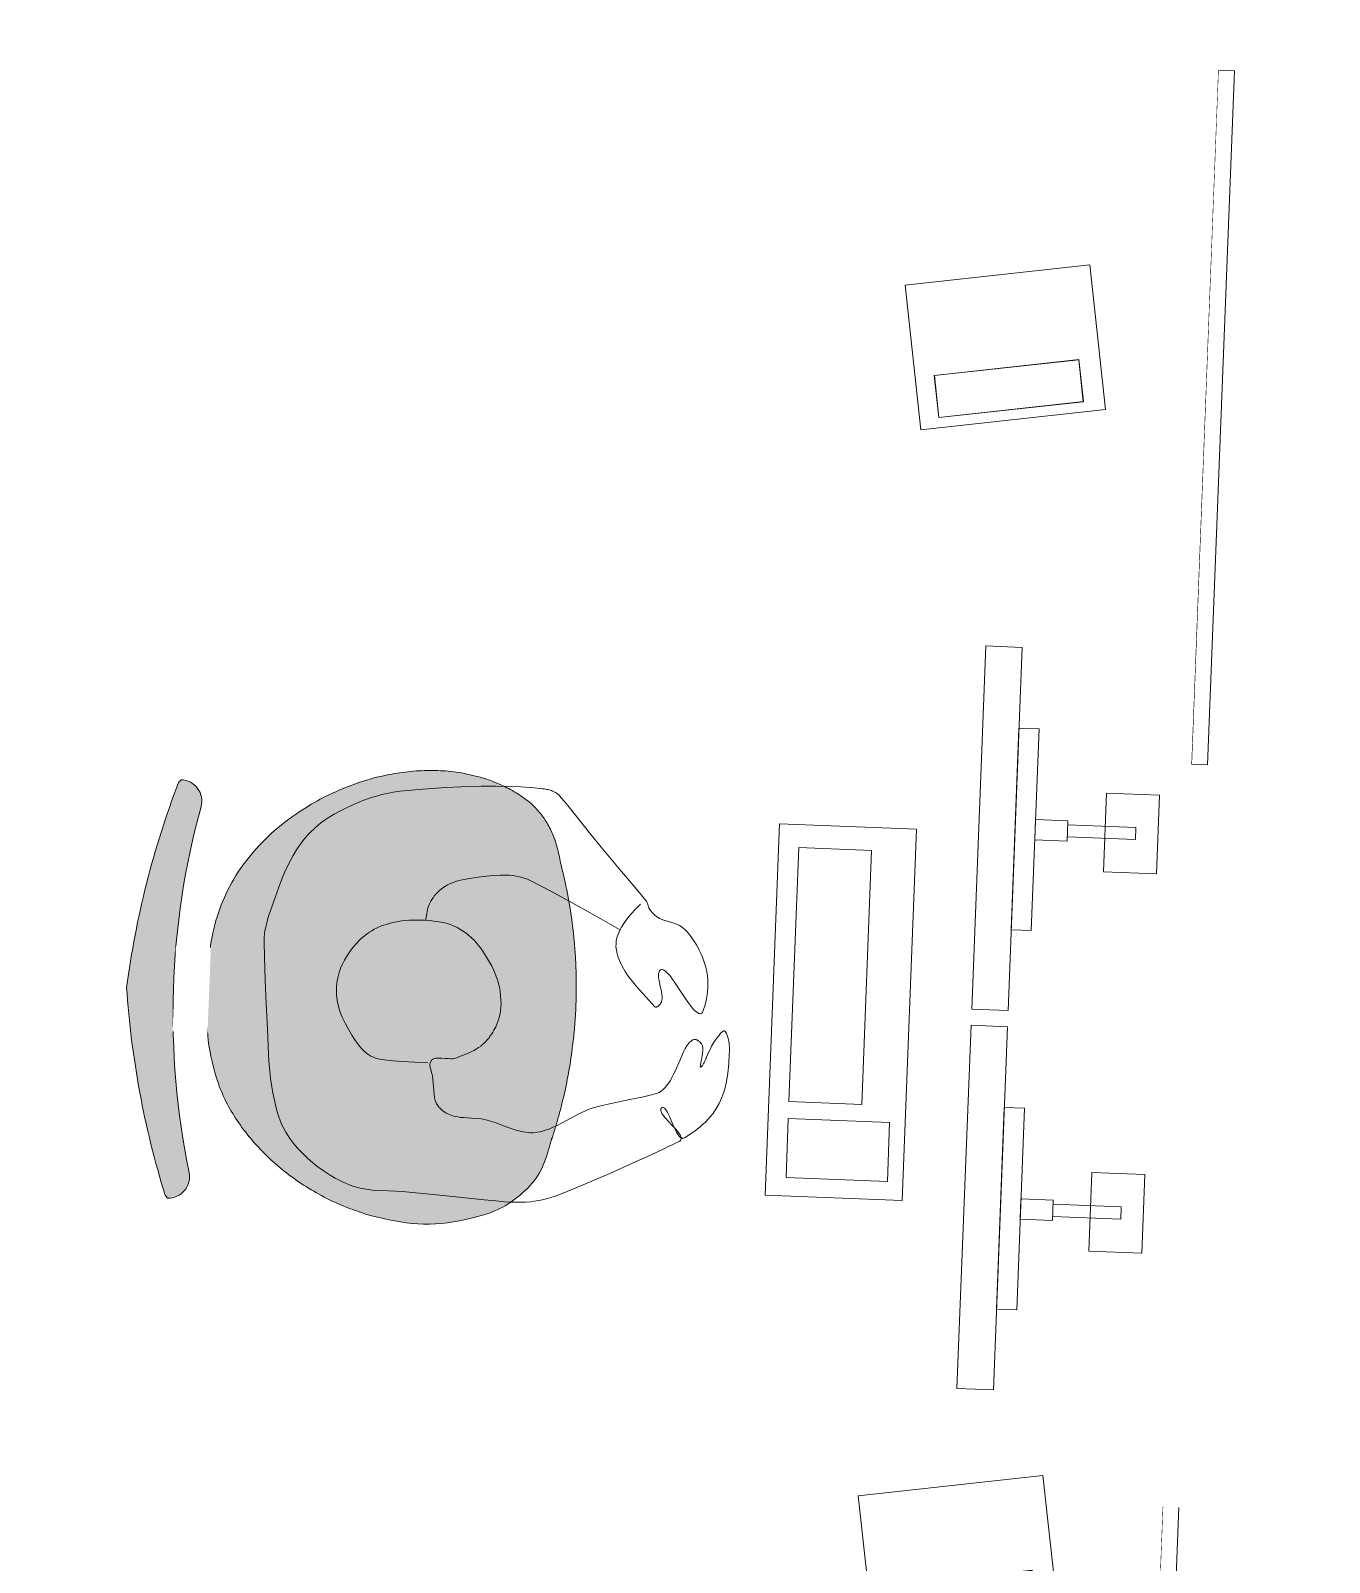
# Model space of a CAD drawing. Header units: millimetres. Extents: x 32078 to 83548, y -4690 to 56252.
# Drawn here: x 55253 to 56861, y 15694 to 17590 of the extents above; entities that cross this region are included whole.
import ezdxf

# ---------------------------------------------------------------- set-up
doc = ezdxf.new("R2010")
doc.units = ezdxf.units.MM
doc.header["$MEASUREMENT"] = 0
for name, color, linetype, lineweight in [('FURN-FILE', 211, 'Continuous', 0), ('FURN-STOR', 213, 'Continuous', 0), ('FURN-WKST', 42, 'Continuous', 13), ('FURN-WKST-SCRN', 92, 'Continuous', 13)]:
    doc.layers.add(name, color=color, linetype=linetype, lineweight=lineweight)

# ---------------------------------------------------------------- blocks, each defined once
blk = doc.blocks.new('*U346')
at = {"color": 0, "linetype": 'ByBlock', "lineweight": -2}
blk.add_wipeout([(-903.2, -65.2), (-887.7, 334.5), (910.9, 265), (895.5, -134.7)], dxfattribs=at)
at = {"color": 0, "linetype": 'ByBlock', "lineweight": -2, "flags": 128}
for points in [[(30.8, 279), (31.6, 299), (890.9, 265.8), (890.2, 245.8), (30.8, 279)], [(-883.2, -65.9), (-882.4, -46), (-23.1, -79.2), (-23.8, -99.2), (-883.2, -65.9)]]:
    blk.add_lwpolyline(points, close=True, dxfattribs=at)
blk = doc.blocks.new('Spine 1800x400_14')
at = {"color": 0, "linetype": 'ByBlock', "lineweight": -2, "extrusion": (0, 0, -1), "rotation": 2.212849044904995}
blk.add_blockref('*U346', (-900, 100), dxfattribs=at)
blk = doc.blocks.new('*U348')
at = {"color": 0, "linetype": 'ByBlock', "lineweight": -2}
blk.add_wipeout([(-903.2, -65.2), (-887.7, 334.5), (910.9, 265), (895.5, -134.7)], dxfattribs=at)
at = {"color": 0, "linetype": 'ByBlock', "lineweight": -2, "flags": 128}
for points in [[(30.8, 279), (31.6, 299), (890.9, 265.8), (890.2, 245.8), (30.8, 279)], [(-883.2, -65.9), (-882.4, -46), (-23.1, -79.2), (-23.8, -99.2), (-883.2, -65.9)]]:
    blk.add_lwpolyline(points, close=True, dxfattribs=at)
blk = doc.blocks.new('Spine 1800x400_15')
at = {"color": 0, "linetype": 'ByBlock', "lineweight": -2, "extrusion": (0, 0, -1), "rotation": 2.212849044904995}
blk.add_blockref('*U348', (-900, 100), dxfattribs=at)
blk = doc.blocks.new('ws 1500_15')
at = {"color": 0, "linetype": 'ByBlock', "lineweight": -2}
blk.add_wipeout([(1500, 750), (0, 750), (0, 0), (1500, 0)], dxfattribs=at)
blk = doc.blocks.new('ws 1500_17')
at = {"color": 0, "linetype": 'ByBlock', "lineweight": -2}
blk.add_wipeout([(1500, 750), (0, 750), (0, 0), (1500, 0)], dxfattribs=at)
blk = doc.blocks.new('*U934')
at = {"color": 0, "linetype": 'ByBlock', "lineweight": -2, "extrusion": (0, 0, -1), "flags": 128}
for points in [[(-3.6, 105.9), (-229.6, 63.2), (-196.2, -113.7), (29.8, -70.9), (-3.6, 105.9)], [(1.8, -63.1), (-175.1, -96.6), (-184.8, -45.4), (-7.9, -11.9), (1.8, -63.1)], [(1.6, -63.6), (-175.4, -96.7), (-185, -45.5), (-8, -12.4), (1.6, -63.6)]]:
    blk.add_lwpolyline(points, close=True, dxfattribs=at)
blk = doc.blocks.new('*U935')
at = {"linetype": 'ByBlock', "lineweight": -2, "extrusion": (0, 0, -1)}
blk.add_hatch(color=7, dxfattribs=at).paths.add_polyline_path([(240, 333.8, 0.058838), (-17.8, 378.3, 0.058838), (-270.6, 310.9), (-274, 307.6, 0.485231), (-240.2, 283.4, -0.059133), (-15.2, 320.4, -0.059133), (212.3, 303.7, 0.485231), (243.7, 330.9)])
h = blk.add_hatch(color=7, dxfattribs=at)
edge = h.paths.add_edge_path()
edge.add_spline(control_points=[(177.4, -145.2), (207.7, -138.4), (239.5, -120.2), (285.5, -39.3), (282.8, 112.4), (154.2, 268.8), (37, 282.3), (-13.3, 278.2)], knot_values=[0, 0, 0, 0, 0.127805, 0.173291, 0.430539, 0.788352, 1, 1, 1, 1], degree=3, periodic=0)
edge.add_spline(control_points=[(-13.3, 278.2), (-63.7, 277.8), (-179.2, 253.8), (-293.3, 86.5), (-282.4, -64.8), (-229.3, -141.2), (-196, -156.5), (-165.2, -160.6)], knot_values=[0, 0, 0, 0, 0.211648, 0.569461, 0.826709, 0.872195, 1, 1, 1, 1], degree=3, periodic=0)
edge.add_line((-165.2, -160.6), (-165.2, -160.8))
edge.add_arc((-20, 427.7), 606.2, 256.1357, 272.5726)
edge.add_arc((-20, 427.7), 606.2, 272.5725, 289.0094)
edge.add_line((177.4, -145.4), (177.4, -145.2))
at = {"color": 0, "linetype": 'ByBlock', "lineweight": -2, "extrusion": (0, 0, -1), "flags": 128}
blk.add_lwpolyline([(240, 333.8, 0.058838), (-17.8, 378.3), (-17.8, 378.3, 0.058838), (-270.6, 310.9), (-274, 307.6, 0.485231), (-240.2, 283.4), (-240.2, 283.4, -0.059133), (-15.2, 320.4, -0.059133), (212.3, 303.7), (212.3, 303.7, 0.485231), (243.7, 330.9), (240, 333.8)], format="xyb", close=True, dxfattribs=at)
at = {"color": 0, "linetype": 'ByBlock', "lineweight": -2}
blk.add_rational_spline([(-177.4, -145.2), (-207.7, -138.4), (-239.5, -120.2), (-285.5, -39.3), (-282.8, 112.4), (-154.2, 268.8), (-37, 282.3), (13.3, 278.2), (63.7, 277.8), (179.2, 253.8), (293.3, 86.5), (282.4, -64.8), (229.3, -141.2), (196, -156.5), (165.2, -160.6), (165.2, -160.6), (165.2, -160.7), (165.2, -160.8), (108.8, -174.7), (50.9, -180.5), (-7.2, -177.9), (-65.3, -175.2), (-122.4, -164.4), (-177.4, -145.4), (-177.4, -145.3), (-177.4, -145.3), (-177.4, -145.2)], [1, 1, 1, 1, 1, 1, 1, 1, 1, 1, 1, 1, 1, 1, 1, 1, 1, 1, 0.993153505411, 0.993153505411, 1, 0.993153505411, 0.993153505411, 1, 1, 1, 1], degree=3, knots=[0, 0, 0, 0, 0.021301, 0.028882, 0.071757, 0.131392, 0.166667, 0.166667, 0.166667, 0.201941, 0.261577, 0.304452, 0.312032, 0.333333, 0.333333, 0.333333, 0.5, 0.5, 0.5, 0.666667, 0.666667, 0.666667, 0.833333, 0.833333, 0.833333, 1, 1, 1, 1], dxfattribs=at)
blk.add_wipeout([(-37.7, 321.4), (67.7, 317.3), (66, 274.1), (-39.4, 278.1)], dxfattribs=at)
blk = doc.blocks.new('*U936')
at = {"color": 0, "linetype": 'ByBlock', "lineweight": -2, "extrusion": (0, 0, -1), "flags": 128}
for points in [[(67.6, 119.9), (61.8, 113.1), (57.1, 107.1), (53.3, 101.8), (50.4, 97.1), (48.1, 93), (46.3, 89.5), (45, 86.4), (43.9, 83.6), (43.1, 81.3), (42.1, 77.2), (41.5, 74.1), (41.3, 71.9), (41.2, 68.5), (41.4, 65.2), (42.2, 60.5), (43.5, 56.1), (45.1, 52), (46.9, 48.2), (48.8, 44.6), (50.9, 41.3), (55.2, 35.2), (59.4, 29.9), (63.4, 25.3), (71, 17.4), (83, 5.8), (95.3, -5.4), (95.4, -5.5), (95.6, -5.6), (95.8, -5.7), (96, -5.8), (96.1, -5.8), (96.3, -5.8), (96.4, -5.8), (96.8, -5.8), (97.1, -5.7), (97.4, -5.6), (97.6, -5.5), (97.9, -5.3), (98.1, -5.2), (98.6, -4.8), (99, -4.5), (99.3, -4.2), (99.8, -3.7), (100.2, -3.3), (100.5, -3), (100.7, -2.7), (100.9, -2.4), (101.2, -2.1), (101.8, -1.2), (102.3, -0.2), (102.7, 0.9), (103, 1.9), (103.1, 3), (103.2, 5.2), (103.1, 7.4), (102.8, 9.5), (102.4, 11.5), (101.4, 15.5), (99.3, 22.5), (98.5, 25.1), (97.9, 27.3), (97.4, 29.1), (97, 30.7), (96.8, 32), (96.5, 34.2), (96.5, 35.7), (96.6, 36.7), (97, 38.2), (97.5, 39.4), (98.5, 40.5), (99.6, 41.1), (100.8, 41.2), (102.1, 40.9), (103.5, 40.2), (104.9, 39.3), (106.3, 38.2), (107.8, 36.9), (109.3, 35.5), (110.9, 33.9), (113.9, 30.5), (116.9, 26.9), (119.8, 23.3), (130.9, 9.1), (135, 4.1), (138.4, 0), (141.3, -3.1), (143.7, -5.5), (145.6, -7.2), (147.3, -8.3), (148.6, -9.1), (149.7, -9.6), (150.6, -9.8), (152, -9.8), (152.9, -9.4), (153.6, -8.9), (154.4, -7.7), (155, -6.1), (155.9, -2.9), (156.7, 0.2), (157.3, 3.3), (158.1, 9.1), (158.6, 14.3), (158.8, 18.9), (158.8, 22.9), (158.6, 26.5), (158.1, 32.6), (157.4, 37.1), (156.7, 40.3), (155.4, 45.1), (153.8, 49.5), (151.3, 55.3), (149, 60.4), (146.7, 64.8), (144.5, 68.6), (142.5, 72), (140.6, 74.8), (137.1, 79.7), (134.2, 83.3), (131.9, 85.9), (128.3, 89.6), (124.3, 93.1), (122.1, 94.7), (120, 96), (118, 97), (116, 97.8), (114.1, 98.5), (110.5, 99.5), (97.8, 102.3), (94.7, 103.2), (92.5, 104), (90.9, 104.8), (88.5, 106), (86.3, 107.6), (85.3, 108.4), (84.4, 109.2), (83.6, 109.9), (82.3, 111.1), (81.4, 112.1), (80.7, 112.9), (79.7, 114), (78.8, 115.3), (78.4, 115.8), (78.1, 116.4), (77.6, 117.4), (76.1, 121.2), (75.7, 122.1), (75.3, 122.8), (75.1, 123.3), (74.6, 124), (74.3, 124.3), (74, 124.6), (59.1, 140.2), (36.2, 163.2), (13.5, 186.2), (-0.4, 201.1), (-21, 223.6), (-31.6, 234.8), (-42.6, 245.8), (-43.7, 246.8), (-44.8, 247.6), (-45.9, 248.3), (-46.9, 248.9), (-47.9, 249.5), (-49.9, 250.3), (-51.7, 251), (-53.2, 251.4), (-54.7, 251.8), (-57.2, 252.3), (-59.1, 252.5), (-61.9, 252.8), (-64.7, 252.9), (-74.2, 253.1), (-90.8, 253), (-103.2, 252.7), (-121.7, 251.6), (-140.3, 250), (-165.3, 247.4), (-184, 245.1), (-212.1, 241.1), (-226.1, 238.7), (-240.1, 236.2), (-248.6, 234.3), (-255.9, 232.3), (-262.1, 230.3), (-267.6, 228.4), (-277, 224.6), (-284, 221.5), (-294.3, 216.4), (-304.7, 210.7), (-312.6, 206), (-319.3, 201.6), (-324.9, 197.6), (-329.6, 193.9), (-333.6, 190.4), (-337, 187.3), (-342.6, 181.6), (-346.6, 177.1), (-349.5, 173.5), (-353.7, 167.9), (-357.5, 162), (-362.2, 153.8), (-365.9, 146.6), (-368.8, 140.3), (-371.1, 134.7), (-374.8, 124.9), (-377.3, 117.4), (-380.6, 106), (-383.7, 94.3), (-387.5, 80.1), (-390.3, 69.5), (-392, 61.5), (-392.9, 55.5), (-393.4, 51), (-393.6, 47.6), (-393.7, 42.5), (-393.4, 37.4), (-391.6, 18.4), (-388.4, -10.1), (-385, -38.5), (-381.1, -69.9), (-377.2, -101.3), (-376, -110), (-374.8, -117.7), (-372.3, -130.9), (-370.1, -140.8), (-368.3, -148.2), (-365.1, -159.2), (-361.5, -170.2), (-359.1, -176.3), (-356.6, -181.8), (-353.9, -186.8), (-351.2, -191.4), (-348.5, -195.5), (-342.9, -202.9), (-337.5, -209.1), (-332.4, -214.3), (-327.8, -218.6), (-319.1, -225.7), (-312.2, -230.8), (-306.8, -234.4), (-298.5, -239.5), (-289.8, -244.3), (-283.1, -247.6), (-277.3, -250.2), (-272.2, -252.1), (-267.8, -253.7), (-263.9, -254.8), (-260.4, -255.7), (-254.4, -257), (-249.8, -257.8), (-246.4, -258.2), (-241.2, -258.6), (-235.9, -258.8), (-224.5, -258.6), (-207.4, -258.1), (-198.9, -257.9), (-190.4, -257.9), (-143.9, -259), (-97.3, -260.2), (-82.7, -260.5), (-71.8, -260.5), (-63.6, -260.4), (-57.4, -260.1), (-52.8, -259.7), (-46, -259), (-39.2, -258), (-35, -257.1), (-27.3, -255.2), (-20.7, -253), (-15, -250.9), (-10, -248.9), (-1.4, -245), (11.3, -238.7), (23.8, -232.2), (55.4, -215.5), (86.8, -198.5), (99.7, -191.5), (118.8, -180.6), (137.8, -169.7), (138.8, -168.9), (139.6, -168), (140, -167.2), (140.2, -166.2), (140.2, -165.3), (140, -164.3), (139.6, -163.3), (139.1, -162.4), (138.5, -161.4), (137.8, -160.4), (136.3, -158.4), (134.5, -156.5), (132.7, -154.6), (128.9, -151.1), (122, -144.9), (119.6, -142.6), (117.7, -140.7), (116.1, -139), (114.9, -137.6), (114.1, -136.5), (113.4, -135.5), (112.9, -134.7), (112.4, -133.3), (112.2, -132.3), (112.2, -131.7), (112.4, -130.7), (113, -129.9), (113.7, -129.3), (114.4, -129), (115.2, -129), (115.9, -129.3), (116.6, -129.7), (117.3, -130.3), (118.1, -131.1), (118.8, -132), (119.5, -132.9), (120.9, -135), (122.3, -137.3), (123.6, -139.7), (126.1, -144.4), (130.6, -152.9), (132.4, -155.9), (133.9, -158.3), (135.2, -160.2), (136.4, -161.7), (137.4, -162.8), (138.3, -163.6), (139, -164.2), (139.7, -164.7), (140.8, -165.2), (141.7, -165.3), (142.3, -165.3), (143.2, -165), (144.2, -164.5), (148.6, -161.2), (152.6, -158), (156.2, -155.1), (159.4, -152.3), (162.1, -149.7), (164.5, -147.4), (168.7, -143), (171.6, -139.4), (173.7, -136.6), (176.8, -132.2), (178.2, -129.8), (179.6, -127.4), (181.8, -122.9), (183.7, -118.7), (185.2, -114.8), (186.4, -111.1), (188.3, -104.3), (189.6, -98.3), (190.4, -93.1), (190.9, -88.6), (191.4, -80.6), (191.7, -68.8), (191.5, -57), (191.4, -53.5), (191.2, -50.4), (191, -47.7), (190.6, -45.4), (190.2, -43.3), (189.8, -41.5), (189.4, -39.9), (188.6, -37.3), (187.8, -35.3), (187.2, -33.9), (186.1, -31.8), (184.8, -29.7), (184.5, -29.4), (184.2, -29.1), (183.9, -28.9), (183.6, -28.8), (183.3, -28.7), (183, -28.7), (182.7, -28.8), (182.5, -28.8), (182.2, -29), (181.6, -29.3), (181.1, -29.7), (180.6, -30.1), (180.1, -30.6), (179.6, -31.1), (178.8, -32.2), (178, -33.2), (176.8, -35.1), (175.8, -36.5), (175.2, -37.6), (174.7, -38.3), (174.4, -38.8), (173.9, -39.5), (173.5, -40.2), (172.2, -42.2), (171, -44.4), (169.9, -46.5), (169, -48.7), (167.3, -52.9), (165.9, -56.7), (164.8, -60), (163.8, -62.8), (163, -65.1), (162.3, -67), (161.7, -68.6), (161.2, -69.9), (160.7, -71), (160, -72.6), (159.4, -73.6), (159, -74.3), (158.4, -75), (157.7, -75.5), (157.5, -75.6), (157.3, -75.6), (157.1, -75.4), (157, -75.1), (157, -74.8), (156.9, -74.4), (156.9, -73.9), (156.9, -73.4), (157, -72.2), (157.2, -70.8), (157.3, -69.5), (157.5, -68.1), (157.7, -66.7), (158, -64), (158.3, -61.6), (158.4, -59.4), (158.5, -57.5), (158.5, -55.9), (158.5, -54.5), (158.4, -53.3), (158.1, -51.3), (157.8, -50), (157.5, -49.1), (157.3, -48.4), (156.8, -47.5), (156.2, -46.8), (155.9, -46.3), (155.5, -45.9), (155.1, -45.6), (154.7, -45.2), (153.9, -44.6), (153.2, -44.1), (152.5, -43.6), (152, -43.3), (151.5, -43), (151, -42.8), (150.7, -42.6), (150.4, -42.5), (149.8, -42.3), (149.4, -42.2), (149.2, -42.1), (148.8, -42.1), (148.4, -42.1), (146.8, -42.3), (145.3, -42.9), (143.9, -43.8), (142.7, -44.8), (141.5, -46.1), (140.4, -47.4), (138.5, -50.6), (136.7, -54), (135.2, -57.6), (133.8, -61.2), (131.3, -68.5), (126.6, -82.1), (124.7, -87.1), (123, -91.4), (121.3, -95), (119.8, -97.9), (118.3, -100.4), (115.6, -104.3), (113.3, -106.9), (111.5, -108.6), (108.6, -110.8), (105.4, -112.4), (96.3, -115.6), (88, -118.3), (73.1, -122.6), (50.6, -128.9), (39.5, -132.4), (28.8, -136.2), (23.9, -138.4), (19.3, -140.6), (10.8, -145.5), (-3.9, -154.9), (-15, -161.8), (-19.2, -164.1), (-22.9, -166.1), (-29.4, -169), (-34.3, -170.7), (-38, -171.7), (-43.6, -172.7), (-46.5, -172.9), (-49.4, -173), (-52.5, -172.8), (-55.5, -172.6), (-61.2, -171.7), (-66.1, -170.7), (-70.5, -169.6), (-78.2, -167.5), (-89.7, -164.1), (-95.4, -162.6), (-101.1, -161.4), (-104.8, -160.8), (-108.2, -160.5), (-114.7, -160.4), (-126.2, -160.7), (-130.5, -160.7), (-134.3, -160.7), (-137.5, -160.4), (-140.4, -160.1), (-142.8, -159.7), (-147.1, -158.6), (-150.3, -157.5), (-152.7, -156.4), (-156.1, -154.5), (-157.9, -153.3), (-159.6, -152), (-160.7, -151), (-161.8, -150), (-163.5, -148), (-165, -146.1), (-166.1, -144.1), (-167, -142.3), (-167.7, -140.5), (-168.2, -138.8), (-172.8, -111.8), (-173.1, -110.8), (-176, -103.1), (-176.3, -102.2), (-176.5, -101.3), (-176.7, -100.6), (-176.9, -99.3), (-177, -98.3), (-177, -97.6), (-176.9, -96.5), (-176.7, -95.4), (-176.3, -94.5), (-176, -93.7), (-175.5, -93), (-175, -92.4), (-174.4, -91.8), (-173.8, -91.4), (-173.2, -91), (-171.9, -90.4), (-170.5, -90), (-169, -89.7), (-167.6, -89.5), (-166.3, -89.4), (-163.5, -89.3), (-158.5, -89.3), (-154.7, -89.3), (-152, -89.2), (-150, -89), (-148.6, -88.7), (-147.6, -88.5), (-146.1, -88), (-144.7, -87.4), (-140, -85), (-131.8, -81), (-128.8, -79.5), (-126.2, -78), (-123.9, -76.6), (-122, -75.3), (-118.6, -72.8), (-116.1, -70.7), (-114.3, -69), (-111.7, -66.2), (-110.4, -64.6), (-109.2, -63), (-107, -60.1), (-105.2, -57.3), (-103.7, -54.7), (-102.4, -52.2), (-101.2, -49.9), (-99.4, -45.6), (-98.1, -41.9), (-97.1, -38.6), (-96.4, -35.7), (-95.9, -33.2), (-95.3, -28.8), (-95, -25.5), (-94.9, -20.6), (-95.1, -15.7), (-95.4, -12.5), (-96.3, -6.3), (-97.4, -1), (-98.7, 3.7), (-100, 7.8), (-101.3, 11.4), (-102.6, 14.5), (-105, 19.9), (-107.1, 23.9), (-110.6, 29.9), (-114.5, 35.9), (-118.7, 41.7), (-122.4, 46.6), (-125.7, 50.5), (-128.7, 53.8), (-131.4, 56.6), (-133.8, 58.9), (-138.3, 62.6), (-142, 65.3), (-144.8, 67.2), (-149.4, 69.9), (-154.3, 72.3), (-157.1, 73.6), (-159.6, 74.6), (-162, 75.4), (-166.5, 76.7), (-170.4, 77.6), (-173.8, 78.2), (-176.8, 78.6), (-182, 79.1), (-185.9, 79.2), (-191.8, 79.3), (-197.6, 79.2), (-204.9, 78.8), (-211.3, 78.3), (-216.9, 77.7), (-221.7, 77), (-226, 76.2), (-229.7, 75.3), (-236.2, 73.5), (-241, 71.9), (-244.6, 70.5), (-250, 68.1), (-255.3, 65.2), (-258.6, 63.3), (-261.5, 61.3), (-264.1, 59.4), (-266.4, 57.5), (-270.6, 53.9), (-274, 50.5), (-276.7, 47.4), (-279, 44.6), (-282.8, 39.4), (-285.4, 35.4), (-289.1, 29), (-292.5, 22.4), (-294.3, 18.2), (-295.8, 14.1), (-297, 10.3), (-297.9, 6.6), (-298.6, 3.1), (-299.1, -0.2), (-299.7, -6.4), (-299.7, -11.9), (-299.5, -16.7), (-299, -20.9), (-298.4, -24.5), (-297, -30.7), (-295.6, -35.2), (-294.4, -38.5), (-292.3, -43.4), (-289.8, -48.1), (-285, -56.2), (-280.4, -63.4), (-276.2, -69.6), (-272.2, -74.9), (-268.6, -79.2), (-265.2, -82.8), (-262.2, -85.7), (-259.4, -88), (-256.9, -89.8), (-254.7, -91.3), (-250.6, -93.5), (-247.5, -94.8), (-245, -95.6), (-241.3, -96.4), (-237.3, -96.8), (-222.9, -97.1), (-212.1, -97.1), (-195.8, -96.9), (-179.6, -96.6)], [(44.3, 86.5), (19.9, 97.9), (-4.6, 109.4), (-20.8, 116.8), (-45.2, 127.7), (-69.9, 138.1), (-74.3, 139.7), (-78.6, 140.8), (-82.6, 141.7), (-86.5, 142.3), (-90.1, 142.6), (-97, 142.9), (-103.1, 142.7), (-108.5, 142.2), (-117.9, 141), (-124.9, 139.7), (-135.4, 137.5), (-145.5, 135.1), (-150.5, 133.9), (-154.8, 132.7), (-158.4, 131.5), (-161.6, 130.4), (-164.4, 129.3), (-166.7, 128.2), (-168.8, 127.1), (-172.3, 125), (-174.9, 123.3), (-176.8, 121.8), (-179.6, 119.5), (-182.3, 116.8), (-183.8, 115.1), (-185.1, 113.5), (-186.3, 112), (-187.3, 110.6), (-189.1, 107.9), (-190.4, 105.5), (-191.5, 103.4), (-192.3, 101.5), (-192.9, 99.9), (-193.9, 96.9), (-194.4, 94.7), (-194.8, 93), (-195.2, 90.4), (-195.4, 87.7), (-195.7, 83.5), (-196, 79.2)]]:
    blk.add_lwpolyline(points, dxfattribs=at)
blk = doc.blocks.new('*U937')
at = {"color": 0, "linetype": 'ByBlock', "lineweight": -2, "flags": 128}
for points in [[(-93.8, -226.5), (-76.1, 233.1), (93.8, 226.5), (76.1, -233.1), (-93.8, -226.5)], [(65, 131.6), (67.8, 204.9), (-57.6, 209.7), (-60.4, 136.4), (65, 131.6)], [(-37.9, -200.2), (-25.8, 114.3), (64.2, 110.8), (52, -203.7), (-37.9, -200.2)]]:
    blk.add_lwpolyline(points, close=True, dxfattribs=at)
blk = doc.blocks.new('*U938')
at = {"color": 0, "linetype": 'ByBlock', "lineweight": -2}
for p, q in [((-77.4, 249), (-77.9, 234)), ((7, 245.7), (-77.4, 249)), ((6.5, 230.7), (-77.9, 234)), ((-95.5, -220.7), (-96.1, -235.7)), ((-11.1, -224), (-95.5, -220.7)), ((-11.7, -238.9), (-96.1, -235.7))]:
    blk.add_line(p, q, dxfattribs=at)
at = {"color": 0, "linetype": 'ByBlock', "lineweight": -2, "flags": 128}
for points in [[(80.4, 460.5), (63, 10.9), (108, 9.1), (125.4, 458.8), (80.4, 460.5)], [(76.5, 360.6), (66.9, 110.8), (41.9, 111.8), (51.5, 361.6), (76.5, 360.6)], [(-103.4, 291.2), (-37.7, 288.7), (-41.5, 191.3), (-107.2, 193.8), (-103.4, 291.2)], [(47.2, 249.2), (46.2, 224.2), (6.3, 225.7), (7.2, 250.7), (47.2, 249.2)], [(62.2, -9.1), (44.9, -458.8), (89.8, -460.5), (107.2, -10.9), (62.2, -9.1)], [(58.4, -109), (48.7, -358.9), (23.7, -357.9), (33.4, -108.1), (58.4, -109)], [(-121.6, -178.4), (-55.9, -181), (-59.6, -278.3), (-125.4, -275.8), (-121.6, -178.4)], [(29, -220.5), (28.1, -245.5), (-11.9, -243.9), (-10.9, -219), (29, -220.5)]]:
    blk.add_lwpolyline(points, close=True, dxfattribs=at)
blk = doc.blocks.new('wrk_67')
at = {"layer": 'FURN-FILE', "color": 0, "linetype": 'Continuous', "lineweight": 0, "extrusion": (0, 0, -1)}
for name, p, rotation in [('*U935', (-596.2, 928), 2.212929250014386), ('*U934', (-1426.9, 150.2), 92.21292925001437)]:
    blk.add_blockref(name, p, dxfattribs=dict(at, rotation=rotation))
at = {"layer": 'FURN-FILE', "color": 0, "linetype": 'Continuous', "lineweight": 0, "rotation": 92.21320400544748}
for name, p in [('*U937', (596.5, 421.9)), ('*U938', (599.8, 152.6))]:
    blk.add_blockref(name, p, dxfattribs=at)
at = {"color": 0, "linetype": 'Continuous', "lineweight": 0}
blk.add_wipeout([(1700, 1350), (1250, 1350), (1250, 750), (1700, 750)], dxfattribs=at).dxf.layer = 'FURN-FILE'
at = {"layer": 'FURN-FILE', "color": 0, "linetype": 'Continuous', "lineweight": 0, "extrusion": (0, 0, -1), "rotation": 92.21292925001437}
blk.add_blockref('*U936', (-603.5, 747.1), dxfattribs=at)
at = {"color": 0}
blk.add_wipeout([(1250, 1350), (1700, 1350), (1700, 750), (1250, 750)], dxfattribs=at).dxf.layer = 'FURN-STOR'
blk = doc.blocks.new('*U946')
at = {"color": 0, "linetype": 'ByBlock', "lineweight": -2, "extrusion": (0, 0, -1), "flags": 128}
for points in [[(-3.6, 105.9), (-229.6, 63.2), (-196.2, -113.7), (29.8, -70.9), (-3.6, 105.9)], [(1.8, -63.1), (-175.1, -96.6), (-184.8, -45.4), (-7.9, -11.9), (1.8, -63.1)], [(1.6, -63.6), (-175.4, -96.7), (-185, -45.5), (-8, -12.4), (1.6, -63.6)]]:
    blk.add_lwpolyline(points, close=True, dxfattribs=at)
blk = doc.blocks.new('*U947')
at = {"linetype": 'ByBlock', "lineweight": -2, "extrusion": (0, 0, -1)}
blk.add_hatch(color=7, dxfattribs=at).paths.add_polyline_path([(240, 333.8, 0.058838), (-17.8, 378.3, 0.058838), (-270.6, 310.9), (-274, 307.6, 0.485231), (-240.2, 283.4, -0.059133), (-15.2, 320.4, -0.059133), (212.3, 303.7, 0.485231), (243.7, 330.9)])
h = blk.add_hatch(color=7, dxfattribs=at)
edge = h.paths.add_edge_path()
edge.add_spline(control_points=[(177.4, -145.2), (207.7, -138.4), (239.5, -120.2), (285.5, -39.3), (282.8, 112.4), (154.2, 268.8), (37, 282.3), (-13.3, 278.2)], knot_values=[0, 0, 0, 0, 0.127805, 0.173291, 0.430539, 0.788352, 1, 1, 1, 1], degree=3, periodic=0)
edge.add_spline(control_points=[(-13.3, 278.2), (-63.7, 277.8), (-179.2, 253.8), (-293.3, 86.5), (-282.4, -64.8), (-229.3, -141.2), (-196, -156.5), (-165.2, -160.6)], knot_values=[0, 0, 0, 0, 0.211648, 0.569461, 0.826709, 0.872195, 1, 1, 1, 1], degree=3, periodic=0)
edge.add_line((-165.2, -160.6), (-165.2, -160.8))
edge.add_arc((-20, 427.7), 606.2, 256.1357, 272.5726)
edge.add_arc((-20, 427.7), 606.2, 272.5725, 289.0094)
edge.add_line((177.4, -145.4), (177.4, -145.2))
at = {"color": 0, "linetype": 'ByBlock', "lineweight": -2, "extrusion": (0, 0, -1), "flags": 128}
blk.add_lwpolyline([(240, 333.8, 0.058838), (-17.8, 378.3), (-17.8, 378.3, 0.058838), (-270.6, 310.9), (-274, 307.6, 0.485231), (-240.2, 283.4), (-240.2, 283.4, -0.059133), (-15.2, 320.4, -0.059133), (212.3, 303.7), (212.3, 303.7, 0.485231), (243.7, 330.9), (240, 333.8)], format="xyb", close=True, dxfattribs=at)
at = {"color": 0, "linetype": 'ByBlock', "lineweight": -2}
blk.add_rational_spline([(-177.4, -145.2), (-207.7, -138.4), (-239.5, -120.2), (-285.5, -39.3), (-282.8, 112.4), (-154.2, 268.8), (-37, 282.3), (13.3, 278.2), (63.7, 277.8), (179.2, 253.8), (293.3, 86.5), (282.4, -64.8), (229.3, -141.2), (196, -156.5), (165.2, -160.6), (165.2, -160.6), (165.2, -160.7), (165.2, -160.8), (108.8, -174.7), (50.9, -180.5), (-7.2, -177.9), (-65.3, -175.2), (-122.4, -164.4), (-177.4, -145.4), (-177.4, -145.3), (-177.4, -145.3), (-177.4, -145.2)], [1, 1, 1, 1, 1, 1, 1, 1, 1, 1, 1, 1, 1, 1, 1, 1, 1, 1, 0.993153505411, 0.993153505411, 1, 0.993153505411, 0.993153505411, 1, 1, 1, 1], degree=3, knots=[0, 0, 0, 0, 0.021301, 0.028882, 0.071757, 0.131392, 0.166667, 0.166667, 0.166667, 0.201941, 0.261577, 0.304452, 0.312032, 0.333333, 0.333333, 0.333333, 0.5, 0.5, 0.5, 0.666667, 0.666667, 0.666667, 0.833333, 0.833333, 0.833333, 1, 1, 1, 1], dxfattribs=at)
blk.add_wipeout([(-37.7, 321.4), (67.7, 317.3), (66, 274.1), (-39.4, 278.1)], dxfattribs=at)
blk = doc.blocks.new('*U948')
at = {"color": 0, "linetype": 'ByBlock', "lineweight": -2, "extrusion": (0, 0, -1), "flags": 128}
for points in [[(67.6, 119.9), (61.8, 113.1), (57.1, 107.1), (53.3, 101.8), (50.4, 97.1), (48.1, 93), (46.3, 89.5), (45, 86.4), (43.9, 83.6), (43.1, 81.3), (42.1, 77.2), (41.5, 74.1), (41.3, 71.9), (41.2, 68.5), (41.4, 65.2), (42.2, 60.5), (43.5, 56.1), (45.1, 52), (46.9, 48.2), (48.8, 44.6), (50.9, 41.3), (55.2, 35.2), (59.4, 29.9), (63.4, 25.3), (71, 17.4), (83, 5.8), (95.3, -5.4), (95.4, -5.5), (95.6, -5.6), (95.8, -5.7), (96, -5.8), (96.1, -5.8), (96.3, -5.8), (96.4, -5.8), (96.8, -5.8), (97.1, -5.7), (97.4, -5.6), (97.6, -5.5), (97.9, -5.3), (98.1, -5.2), (98.6, -4.8), (99, -4.5), (99.3, -4.2), (99.8, -3.7), (100.2, -3.3), (100.5, -3), (100.7, -2.7), (100.9, -2.4), (101.2, -2.1), (101.8, -1.2), (102.3, -0.2), (102.7, 0.9), (103, 1.9), (103.1, 3), (103.2, 5.2), (103.1, 7.4), (102.8, 9.5), (102.4, 11.5), (101.4, 15.5), (99.3, 22.5), (98.5, 25.1), (97.9, 27.3), (97.4, 29.1), (97, 30.7), (96.8, 32), (96.5, 34.2), (96.5, 35.7), (96.6, 36.7), (97, 38.2), (97.5, 39.4), (98.5, 40.5), (99.6, 41.1), (100.8, 41.2), (102.1, 40.9), (103.5, 40.2), (104.9, 39.3), (106.3, 38.2), (107.8, 36.9), (109.3, 35.5), (110.9, 33.9), (113.9, 30.5), (116.9, 26.9), (119.8, 23.3), (130.9, 9.1), (135, 4.1), (138.4, 0), (141.3, -3.1), (143.7, -5.5), (145.6, -7.2), (147.3, -8.3), (148.6, -9.1), (149.7, -9.6), (150.6, -9.8), (152, -9.8), (152.9, -9.4), (153.6, -8.9), (154.4, -7.7), (155, -6.1), (155.9, -2.9), (156.7, 0.2), (157.3, 3.3), (158.1, 9.1), (158.6, 14.3), (158.8, 18.9), (158.8, 22.9), (158.6, 26.5), (158.1, 32.6), (157.4, 37.1), (156.7, 40.3), (155.4, 45.1), (153.8, 49.5), (151.3, 55.3), (149, 60.4), (146.7, 64.8), (144.5, 68.6), (142.5, 72), (140.6, 74.8), (137.1, 79.7), (134.2, 83.3), (131.9, 85.9), (128.3, 89.6), (124.3, 93.1), (122.1, 94.7), (120, 96), (118, 97), (116, 97.8), (114.1, 98.5), (110.5, 99.5), (97.8, 102.3), (94.7, 103.2), (92.5, 104), (90.9, 104.8), (88.5, 106), (86.3, 107.6), (85.3, 108.4), (84.4, 109.2), (83.6, 109.9), (82.3, 111.1), (81.4, 112.1), (80.7, 112.9), (79.7, 114), (78.8, 115.3), (78.4, 115.8), (78.1, 116.4), (77.6, 117.4), (76.1, 121.2), (75.7, 122.1), (75.3, 122.8), (75.1, 123.3), (74.6, 124), (74.3, 124.3), (74, 124.6), (59.1, 140.2), (36.2, 163.2), (13.5, 186.2), (-0.4, 201.1), (-21, 223.6), (-31.6, 234.8), (-42.6, 245.8), (-43.7, 246.8), (-44.8, 247.6), (-45.9, 248.3), (-46.9, 248.9), (-47.9, 249.5), (-49.9, 250.3), (-51.7, 251), (-53.2, 251.4), (-54.7, 251.8), (-57.2, 252.3), (-59.1, 252.5), (-61.9, 252.8), (-64.7, 252.9), (-74.2, 253.1), (-90.8, 253), (-103.2, 252.7), (-121.7, 251.6), (-140.3, 250), (-165.3, 247.4), (-184, 245.1), (-212.1, 241.1), (-226.1, 238.7), (-240.1, 236.2), (-248.6, 234.3), (-255.9, 232.3), (-262.1, 230.3), (-267.6, 228.4), (-277, 224.6), (-284, 221.5), (-294.3, 216.4), (-304.7, 210.7), (-312.6, 206), (-319.3, 201.6), (-324.9, 197.6), (-329.6, 193.9), (-333.6, 190.4), (-337, 187.3), (-342.6, 181.6), (-346.6, 177.1), (-349.5, 173.5), (-353.7, 167.9), (-357.5, 162), (-362.2, 153.8), (-365.9, 146.6), (-368.8, 140.3), (-371.1, 134.7), (-374.8, 124.9), (-377.3, 117.4), (-380.6, 106), (-383.7, 94.3), (-387.5, 80.1), (-390.3, 69.5), (-392, 61.5), (-392.9, 55.5), (-393.4, 51), (-393.6, 47.6), (-393.7, 42.5), (-393.4, 37.4), (-391.6, 18.4), (-388.4, -10.1), (-385, -38.5), (-381.1, -69.9), (-377.2, -101.3), (-376, -110), (-374.8, -117.7), (-372.3, -130.9), (-370.1, -140.8), (-368.3, -148.2), (-365.1, -159.2), (-361.5, -170.2), (-359.1, -176.3), (-356.6, -181.8), (-353.9, -186.8), (-351.2, -191.4), (-348.5, -195.5), (-342.9, -202.9), (-337.5, -209.1), (-332.4, -214.3), (-327.8, -218.6), (-319.1, -225.7), (-312.2, -230.8), (-306.8, -234.4), (-298.5, -239.5), (-289.8, -244.3), (-283.1, -247.6), (-277.3, -250.2), (-272.2, -252.1), (-267.8, -253.7), (-263.9, -254.8), (-260.4, -255.7), (-254.4, -257), (-249.8, -257.8), (-246.4, -258.2), (-241.2, -258.6), (-235.9, -258.8), (-224.5, -258.6), (-207.4, -258.1), (-198.9, -257.9), (-190.4, -257.9), (-143.9, -259), (-97.3, -260.2), (-82.7, -260.5), (-71.8, -260.5), (-63.6, -260.4), (-57.4, -260.1), (-52.8, -259.7), (-46, -259), (-39.2, -258), (-35, -257.1), (-27.3, -255.2), (-20.7, -253), (-15, -250.9), (-10, -248.9), (-1.4, -245), (11.3, -238.7), (23.8, -232.2), (55.4, -215.5), (86.8, -198.5), (99.7, -191.5), (118.8, -180.6), (137.8, -169.7), (138.8, -168.9), (139.6, -168), (140, -167.2), (140.2, -166.2), (140.2, -165.3), (140, -164.3), (139.6, -163.3), (139.1, -162.4), (138.5, -161.4), (137.8, -160.4), (136.3, -158.4), (134.5, -156.5), (132.7, -154.6), (128.9, -151.1), (122, -144.9), (119.6, -142.6), (117.7, -140.7), (116.1, -139), (114.9, -137.6), (114.1, -136.5), (113.4, -135.5), (112.9, -134.7), (112.4, -133.3), (112.2, -132.3), (112.2, -131.7), (112.4, -130.7), (113, -129.9), (113.7, -129.3), (114.4, -129), (115.2, -129), (115.9, -129.3), (116.6, -129.7), (117.3, -130.3), (118.1, -131.1), (118.8, -132), (119.5, -132.9), (120.9, -135), (122.3, -137.3), (123.6, -139.7), (126.1, -144.4), (130.6, -152.9), (132.4, -155.9), (133.9, -158.3), (135.2, -160.2), (136.4, -161.7), (137.4, -162.8), (138.3, -163.6), (139, -164.2), (139.7, -164.7), (140.8, -165.2), (141.7, -165.3), (142.3, -165.3), (143.2, -165), (144.2, -164.5), (148.6, -161.2), (152.6, -158), (156.2, -155.1), (159.4, -152.3), (162.1, -149.7), (164.5, -147.4), (168.7, -143), (171.6, -139.4), (173.7, -136.6), (176.8, -132.2), (178.2, -129.8), (179.6, -127.4), (181.8, -122.9), (183.7, -118.7), (185.2, -114.8), (186.4, -111.1), (188.3, -104.3), (189.6, -98.3), (190.4, -93.1), (190.9, -88.6), (191.4, -80.6), (191.7, -68.8), (191.5, -57), (191.4, -53.5), (191.2, -50.4), (191, -47.7), (190.6, -45.4), (190.2, -43.3), (189.8, -41.5), (189.4, -39.9), (188.6, -37.3), (187.8, -35.3), (187.2, -33.9), (186.1, -31.8), (184.8, -29.7), (184.5, -29.4), (184.2, -29.1), (183.9, -28.9), (183.6, -28.8), (183.3, -28.7), (183, -28.7), (182.7, -28.8), (182.5, -28.8), (182.2, -29), (181.6, -29.3), (181.1, -29.7), (180.6, -30.1), (180.1, -30.6), (179.6, -31.1), (178.8, -32.2), (178, -33.2), (176.8, -35.1), (175.8, -36.5), (175.2, -37.6), (174.7, -38.3), (174.4, -38.8), (173.9, -39.5), (173.5, -40.2), (172.2, -42.2), (171, -44.4), (169.9, -46.5), (169, -48.7), (167.3, -52.9), (165.9, -56.7), (164.8, -60), (163.8, -62.8), (163, -65.1), (162.3, -67), (161.7, -68.6), (161.2, -69.9), (160.7, -71), (160, -72.6), (159.4, -73.6), (159, -74.3), (158.4, -75), (157.7, -75.5), (157.5, -75.6), (157.3, -75.6), (157.1, -75.4), (157, -75.1), (157, -74.8), (156.9, -74.4), (156.9, -73.9), (156.9, -73.4), (157, -72.2), (157.2, -70.8), (157.3, -69.5), (157.5, -68.1), (157.7, -66.7), (158, -64), (158.3, -61.6), (158.4, -59.4), (158.5, -57.5), (158.5, -55.9), (158.5, -54.5), (158.4, -53.3), (158.1, -51.3), (157.8, -50), (157.5, -49.1), (157.3, -48.4), (156.8, -47.5), (156.2, -46.8), (155.9, -46.3), (155.5, -45.9), (155.1, -45.6), (154.7, -45.2), (153.9, -44.6), (153.2, -44.1), (152.5, -43.6), (152, -43.3), (151.5, -43), (151, -42.8), (150.7, -42.6), (150.4, -42.5), (149.8, -42.3), (149.4, -42.2), (149.2, -42.1), (148.8, -42.1), (148.4, -42.1), (146.8, -42.3), (145.3, -42.9), (143.9, -43.8), (142.7, -44.8), (141.5, -46.1), (140.4, -47.4), (138.5, -50.6), (136.7, -54), (135.2, -57.6), (133.8, -61.2), (131.3, -68.5), (126.6, -82.1), (124.7, -87.1), (123, -91.4), (121.3, -95), (119.8, -97.9), (118.3, -100.4), (115.6, -104.3), (113.3, -106.9), (111.5, -108.6), (108.6, -110.8), (105.4, -112.4), (96.3, -115.6), (88, -118.3), (73.1, -122.6), (50.6, -128.9), (39.5, -132.4), (28.8, -136.2), (23.9, -138.4), (19.3, -140.6), (10.8, -145.5), (-3.9, -154.9), (-15, -161.8), (-19.2, -164.1), (-22.9, -166.1), (-29.4, -169), (-34.3, -170.7), (-38, -171.7), (-43.6, -172.7), (-46.5, -172.9), (-49.4, -173), (-52.5, -172.8), (-55.5, -172.6), (-61.2, -171.7), (-66.1, -170.7), (-70.5, -169.6), (-78.2, -167.5), (-89.7, -164.1), (-95.4, -162.6), (-101.1, -161.4), (-104.8, -160.8), (-108.2, -160.5), (-114.7, -160.4), (-126.2, -160.7), (-130.5, -160.7), (-134.3, -160.7), (-137.5, -160.4), (-140.4, -160.1), (-142.8, -159.7), (-147.1, -158.6), (-150.3, -157.5), (-152.7, -156.4), (-156.1, -154.5), (-157.9, -153.3), (-159.6, -152), (-160.7, -151), (-161.8, -150), (-163.5, -148), (-165, -146.1), (-166.1, -144.1), (-167, -142.3), (-167.7, -140.5), (-168.2, -138.8), (-172.8, -111.8), (-173.1, -110.8), (-176, -103.1), (-176.3, -102.2), (-176.5, -101.3), (-176.7, -100.6), (-176.9, -99.3), (-177, -98.3), (-177, -97.6), (-176.9, -96.5), (-176.7, -95.4), (-176.3, -94.5), (-176, -93.7), (-175.5, -93), (-175, -92.4), (-174.4, -91.8), (-173.8, -91.4), (-173.2, -91), (-171.9, -90.4), (-170.5, -90), (-169, -89.7), (-167.6, -89.5), (-166.3, -89.4), (-163.5, -89.3), (-158.5, -89.3), (-154.7, -89.3), (-152, -89.2), (-150, -89), (-148.6, -88.7), (-147.6, -88.5), (-146.1, -88), (-144.7, -87.4), (-140, -85), (-131.8, -81), (-128.8, -79.5), (-126.2, -78), (-123.9, -76.6), (-122, -75.3), (-118.6, -72.8), (-116.1, -70.7), (-114.3, -69), (-111.7, -66.2), (-110.4, -64.6), (-109.2, -63), (-107, -60.1), (-105.2, -57.3), (-103.7, -54.7), (-102.4, -52.2), (-101.2, -49.9), (-99.4, -45.6), (-98.1, -41.9), (-97.1, -38.6), (-96.4, -35.7), (-95.9, -33.2), (-95.3, -28.8), (-95, -25.5), (-94.9, -20.6), (-95.1, -15.7), (-95.4, -12.5), (-96.3, -6.3), (-97.4, -1), (-98.7, 3.7), (-100, 7.8), (-101.3, 11.4), (-102.6, 14.5), (-105, 19.9), (-107.1, 23.9), (-110.6, 29.9), (-114.5, 35.9), (-118.7, 41.7), (-122.4, 46.6), (-125.7, 50.5), (-128.7, 53.8), (-131.4, 56.6), (-133.8, 58.9), (-138.3, 62.6), (-142, 65.3), (-144.8, 67.2), (-149.4, 69.9), (-154.3, 72.3), (-157.1, 73.6), (-159.6, 74.6), (-162, 75.4), (-166.5, 76.7), (-170.4, 77.6), (-173.8, 78.2), (-176.8, 78.6), (-182, 79.1), (-185.9, 79.2), (-191.8, 79.3), (-197.6, 79.2), (-204.9, 78.8), (-211.3, 78.3), (-216.9, 77.7), (-221.7, 77), (-226, 76.2), (-229.7, 75.3), (-236.2, 73.5), (-241, 71.9), (-244.6, 70.5), (-250, 68.1), (-255.3, 65.2), (-258.6, 63.3), (-261.5, 61.3), (-264.1, 59.4), (-266.4, 57.5), (-270.6, 53.9), (-274, 50.5), (-276.7, 47.4), (-279, 44.6), (-282.8, 39.4), (-285.4, 35.4), (-289.1, 29), (-292.5, 22.4), (-294.3, 18.2), (-295.8, 14.1), (-297, 10.3), (-297.9, 6.6), (-298.6, 3.1), (-299.1, -0.2), (-299.7, -6.4), (-299.7, -11.9), (-299.5, -16.7), (-299, -20.9), (-298.4, -24.5), (-297, -30.7), (-295.6, -35.2), (-294.4, -38.5), (-292.3, -43.4), (-289.8, -48.1), (-285, -56.2), (-280.4, -63.4), (-276.2, -69.6), (-272.2, -74.9), (-268.6, -79.2), (-265.2, -82.8), (-262.2, -85.7), (-259.4, -88), (-256.9, -89.8), (-254.7, -91.3), (-250.6, -93.5), (-247.5, -94.8), (-245, -95.6), (-241.3, -96.4), (-237.3, -96.8), (-222.9, -97.1), (-212.1, -97.1), (-195.8, -96.9), (-179.6, -96.6)], [(44.3, 86.5), (19.9, 97.9), (-4.6, 109.4), (-20.8, 116.8), (-45.2, 127.7), (-69.9, 138.1), (-74.3, 139.7), (-78.6, 140.8), (-82.6, 141.7), (-86.5, 142.3), (-90.1, 142.6), (-97, 142.9), (-103.1, 142.7), (-108.5, 142.2), (-117.9, 141), (-124.9, 139.7), (-135.4, 137.5), (-145.5, 135.1), (-150.5, 133.9), (-154.8, 132.7), (-158.4, 131.5), (-161.6, 130.4), (-164.4, 129.3), (-166.7, 128.2), (-168.8, 127.1), (-172.3, 125), (-174.9, 123.3), (-176.8, 121.8), (-179.6, 119.5), (-182.3, 116.8), (-183.8, 115.1), (-185.1, 113.5), (-186.3, 112), (-187.3, 110.6), (-189.1, 107.9), (-190.4, 105.5), (-191.5, 103.4), (-192.3, 101.5), (-192.9, 99.9), (-193.9, 96.9), (-194.4, 94.7), (-194.8, 93), (-195.2, 90.4), (-195.4, 87.7), (-195.7, 83.5), (-196, 79.2)]]:
    blk.add_lwpolyline(points, dxfattribs=at)
blk = doc.blocks.new('*U949')
at = {"color": 0, "linetype": 'ByBlock', "lineweight": -2, "flags": 128}
for points in [[(-93.8, -226.5), (-76.1, 233.1), (93.8, 226.5), (76.1, -233.1), (-93.8, -226.5)], [(65, 131.6), (67.8, 204.9), (-57.6, 209.7), (-60.4, 136.4), (65, 131.6)], [(-37.9, -200.2), (-25.8, 114.3), (64.2, 110.8), (52, -203.7), (-37.9, -200.2)]]:
    blk.add_lwpolyline(points, close=True, dxfattribs=at)
blk = doc.blocks.new('*U950')
at = {"color": 0, "linetype": 'ByBlock', "lineweight": -2}
for p, q in [((-77.4, 249), (-77.9, 234)), ((7, 245.7), (-77.4, 249)), ((6.5, 230.7), (-77.9, 234)), ((-95.5, -220.7), (-96.1, -235.7)), ((-11.1, -224), (-95.5, -220.7)), ((-11.7, -238.9), (-96.1, -235.7))]:
    blk.add_line(p, q, dxfattribs=at)
at = {"color": 0, "linetype": 'ByBlock', "lineweight": -2, "flags": 128}
for points in [[(80.4, 460.5), (63, 10.9), (108, 9.1), (125.4, 458.8), (80.4, 460.5)], [(76.5, 360.6), (66.9, 110.8), (41.9, 111.8), (51.5, 361.6), (76.5, 360.6)], [(-103.4, 291.2), (-37.7, 288.7), (-41.5, 191.3), (-107.2, 193.8), (-103.4, 291.2)], [(47.2, 249.2), (46.2, 224.2), (6.3, 225.7), (7.2, 250.7), (47.2, 249.2)], [(62.2, -9.1), (44.9, -458.8), (89.8, -460.5), (107.2, -10.9), (62.2, -9.1)], [(58.4, -109), (48.7, -358.9), (23.7, -357.9), (33.4, -108.1), (58.4, -109)], [(-121.6, -178.4), (-55.9, -181), (-59.6, -278.3), (-125.4, -275.8), (-121.6, -178.4)], [(29, -220.5), (28.1, -245.5), (-11.9, -243.9), (-10.9, -219), (29, -220.5)]]:
    blk.add_lwpolyline(points, close=True, dxfattribs=at)
blk = doc.blocks.new('wrk_69')
at = {"layer": 'FURN-FILE', "color": 0, "linetype": 'Continuous', "lineweight": 0, "extrusion": (0, 0, -1)}
for name, p, rotation in [('*U947', (-596.2, 928), 2.212929250014386), ('*U946', (-1426.9, 150.2), 92.21292925001437)]:
    blk.add_blockref(name, p, dxfattribs=dict(at, rotation=rotation))
at = {"layer": 'FURN-FILE', "color": 0, "linetype": 'Continuous', "lineweight": 0, "rotation": 92.21320400544748}
for name, p in [('*U949', (596.5, 421.9)), ('*U950', (599.8, 152.6))]:
    blk.add_blockref(name, p, dxfattribs=at)
at = {"color": 0, "linetype": 'Continuous', "lineweight": 0}
blk.add_wipeout([(1700, 1350), (1250, 1350), (1250, 750), (1700, 750)], dxfattribs=at).dxf.layer = 'FURN-FILE'
at = {"layer": 'FURN-FILE', "color": 0, "linetype": 'Continuous', "lineweight": 0, "extrusion": (0, 0, -1), "rotation": 92.21292925001437}
blk.add_blockref('*U948', (-603.5, 747.1), dxfattribs=at)
at = {"color": 0}
blk.add_wipeout([(1250, 1350), (1700, 1350), (1700, 750), (1250, 750)], dxfattribs=at).dxf.layer = 'FURN-STOR'

msp = doc.modelspace()

# ---------------------------------------------------------------- block references
at = {"layer": 'FURN-WKST-SCRN', "extrusion": (0, 0, -1), "rotation": 92.21313915533948}
msp.add_blockref('Spine 1800x400_14', (-56597, 14263.5), dxfattribs=at)

# ---------------------------------------------------------------- next in the draw order: block references
msp.add_blockref('Spine 1800x400_15', (-56654.9, 15762.4), dxfattribs=at)

# ---------------------------------------------------------------- next in the draw order: block references
at = {"layer": 'FURN-WKST', "extrusion": (0, 0, -1), "rotation": 92.21313915533948}
msp.add_blockref('ws 1500_15', (-55859.1, 14592.3), dxfattribs=at)

# ---------------------------------------------------------------- next in the draw order: block references
at = {"layer": 'FURN-FILE', "linetype": 'Continuous', "lineweight": 0, "rotation": 87.78686084466052}
msp.add_blockref('wrk_67', (56597, 14263.5), dxfattribs=at)
at = {"layer": 'FURN-WKST', "extrusion": (0, 0, -1), "rotation": 92.21313915533948}
msp.add_blockref('ws 1500_17', (-55917, 16091.2), dxfattribs=at)

# ---------------------------------------------------------------- next in the draw order: block references
at = {"layer": 'FURN-FILE', "linetype": 'Continuous', "lineweight": 0, "rotation": 87.78686084466052}
msp.add_blockref('wrk_69', (56654.9, 15762.4), dxfattribs=at)

doc.saveas('drawing.dxf')
